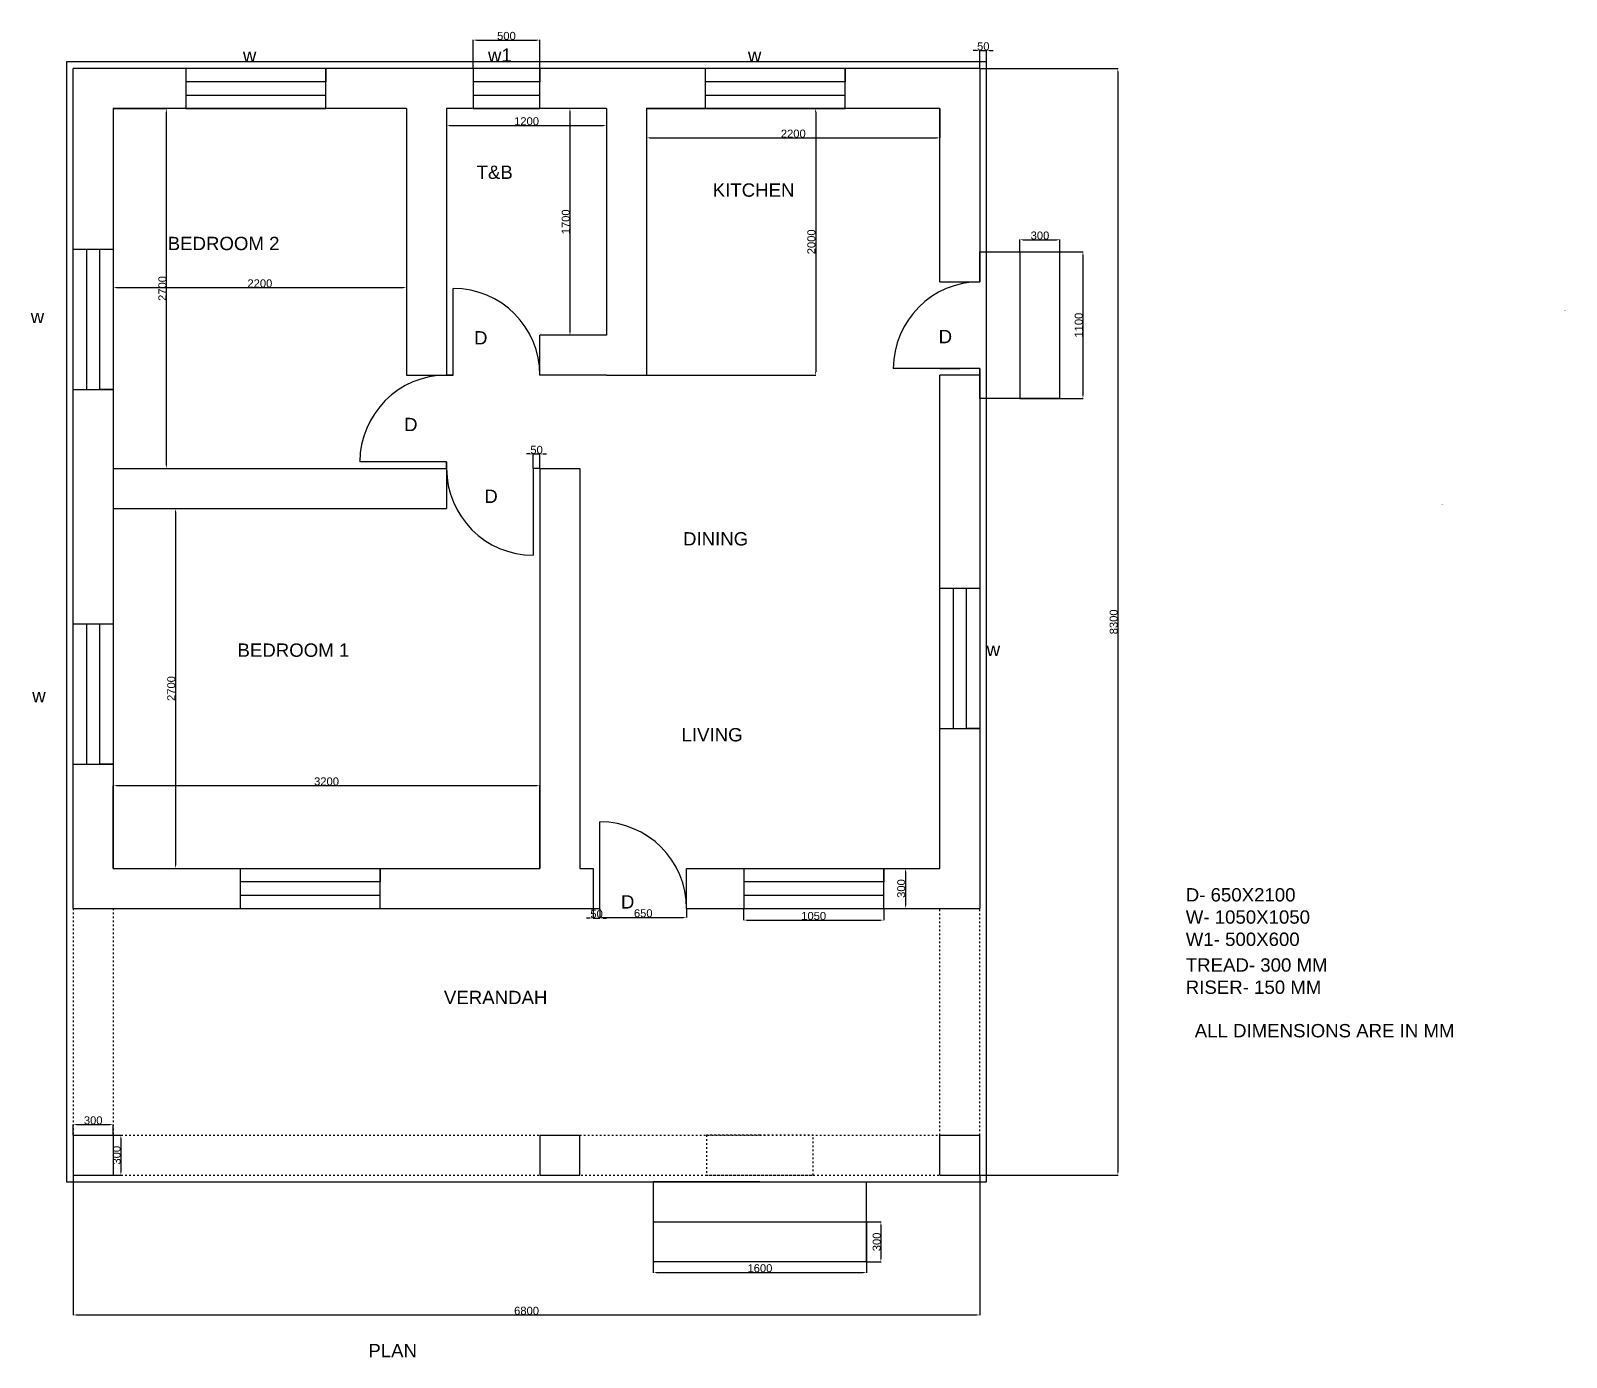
# Model space of a CAD drawing. Header units: millimetres. Extents: x -268 to 17488, y -1315 to 17293.
# Drawn here: x -268 to 11247, y -1315 to 8633 of the extents above; entities that cross this region are included whole.
import ezdxf

# ---------------------------------------------------------------- set-up
doc = ezdxf.new("R2010")
doc.units = ezdxf.units.MM
doc.linetypes.add('ACAD_ISO03W100', pattern=[30, 12, -18])
for name, color, linetype in [('Dimensions', 67, 'Continuous'), ('Door', 100, 'Continuous'), ('Step', 130, 'Continuous'), ('Window', 50, 'Continuous')]:
    doc.layers.add(name, color=color, linetype=linetype)
doc.styles.get("Standard").update_dxf_attribs({"font": 'arial.ttf'})
doc.dimstyles.new('ISO-25', dxfattribs={"dimtxt": 60, "dimasz": 25, "dimexe": 1.25, "dimexo": 0.625, "dimtad": 1, "dimdec": 1, "dimtxsty": 'Standard', "dimcen": 2.5, "dimadec": 0, "dimazin": 0, "dimtfac": 1, "dimtdec": 1, "dimtix": 1, "dimtmove": 0, "dimatfit": 3, "dimfxl": 1, "dimarcsym": 0})

# ---------------------------------------------------------------- blocks, each defined once
blk = doc.blocks.new('*D1')
at = {"layer": 'Defpoints', "color": 0, "transparency": 16777216}
for p in [(50, 50), (6850, 50), (6850, -998)]:
    blk.add_point(p, dxfattribs=at)
at = {"layer": 'Dimensions', "color": 0, "lineweight": -2, "transparency": 16777216}
for p, q in [((50, 49), (50, -999)), ((6850, 49), (6850, -999)), ((75, -998), (6825, -998))]:
    blk.add_line(p, q, dxfattribs=at)
at = {"layer": 'Dimensions', "color": 0, "transparency": 16777216}
for points in [[(75, -994), (75, -1002), (50, -998)], [(6825, -994), (6825, -1002), (6850, -998)]]:
    blk.add_solid(points, dxfattribs=at)
at = {"layer": 'Dimensions', "color": 0, "transparency": 16777216, "insert": (3450, -967), "char_height": 60, "attachment_point": 5}
blk.add_mtext('6800', dxfattribs=at)
blk = doc.blocks.new('*D2')
at = {"layer": 'Defpoints', "color": 0, "transparency": 16777216}
for p in [(50, 350), (350, 430), (350, 350)]:
    blk.add_point(p, dxfattribs=at)
at = {"layer": 'Dimensions', "color": 0, "lineweight": -2, "transparency": 16777216}
for p, q in [((50, 351), (50, 431)), ((75, 430), (325, 430)), ((350, 351), (350, 431))]:
    blk.add_line(p, q, dxfattribs=at)
at = {"layer": 'Dimensions', "color": 0, "transparency": 16777216}
for points in [[(75, 434), (75, 425), (50, 430)], [(325, 434), (325, 425), (350, 430)]]:
    blk.add_solid(points, dxfattribs=at)
at = {"layer": 'Dimensions', "color": 0, "transparency": 16777216, "insert": (200, 461), "char_height": 60, "attachment_point": 5}
blk.add_mtext('300', dxfattribs=at)
blk = doc.blocks.new('*D3')
at = {"layer": 'Defpoints', "color": 0, "transparency": 16777216}
for p in [(350, 350), (350, 50), (408, 50)]:
    blk.add_point(p, dxfattribs=at)
at = {"layer": 'Dimensions', "color": 0, "lineweight": -2, "transparency": 16777216}
for p, q in [((351, 350), (409, 350)), ((408, 325), (408, 75)), ((351, 50), (409, 50))]:
    blk.add_line(p, q, dxfattribs=at)
at = {"layer": 'Dimensions', "color": 0, "transparency": 16777216}
for points in [[(403, 325), (412, 325), (408, 350)], [(403, 75), (412, 75), (408, 50)]]:
    blk.add_solid(points, dxfattribs=at)
at = {"layer": 'Dimensions', "color": 0, "transparency": 16777216, "insert": (376, 200), "char_height": 60, "attachment_point": 5, "rotation": 90}
blk.add_mtext('300', dxfattribs=at)
blk = doc.blocks.new('*D4')
at = {"layer": 'Defpoints', "color": 0, "transparency": 16777216}
for p in [(4400, -600), (6000, -600), (6000, -680)]:
    blk.add_point(p, dxfattribs=at)
at = {"layer": 'Dimensions', "color": 0, "lineweight": -2, "transparency": 16777216}
for p, q in [((4400, -601), (4400, -681)), ((4425, -680), (5975, -680)), ((6000, -601), (6000, -681))]:
    blk.add_line(p, q, dxfattribs=at)
at = {"layer": 'Dimensions', "color": 0, "transparency": 16777216}
for points in [[(4425, -676), (4425, -684), (4400, -680)], [(5975, -676), (5975, -684), (6000, -680)]]:
    blk.add_solid(points, dxfattribs=at)
at = {"layer": 'Dimensions', "color": 0, "transparency": 16777216, "insert": (5200, -648), "char_height": 60, "attachment_point": 5}
blk.add_mtext('1600', dxfattribs=at)
blk = doc.blocks.new('*D5')
at = {"layer": 'Defpoints', "color": 0, "transparency": 16777216}
for p in [(6000, -300), (6000, -600), (6107, -600)]:
    blk.add_point(p, dxfattribs=at)
at = {"layer": 'Dimensions', "color": 0, "lineweight": -2, "transparency": 16777216}
for p, q in [((6001, -300), (6108, -300)), ((6107, -325), (6107, -575)), ((6001, -600), (6108, -600))]:
    blk.add_line(p, q, dxfattribs=at)
at = {"layer": 'Dimensions', "color": 0, "transparency": 16777216}
for points in [[(6103, -325), (6111, -325), (6107, -300)], [(6103, -575), (6111, -575), (6107, -600)]]:
    blk.add_solid(points, dxfattribs=at)
at = {"layer": 'Dimensions', "color": 0, "transparency": 16777216, "insert": (6076, -450), "char_height": 60, "attachment_point": 5, "rotation": 90}
blk.add_mtext('300', dxfattribs=at)
blk = doc.blocks.new('*D6')
at = {"layer": 'Defpoints', "color": 0, "transparency": 16777216}
for p in [(5078, 2050), (6128, 2050), (6128, 1963)]:
    blk.add_point(p, dxfattribs=at)
at = {"layer": 'Dimensions', "color": 0, "lineweight": -2, "transparency": 16777216}
for p, q in [((5078, 2049), (5078, 1962)), ((5103, 1963), (6103, 1963)), ((6128, 2049), (6128, 1962))]:
    blk.add_line(p, q, dxfattribs=at)
at = {"layer": 'Dimensions', "color": 0, "transparency": 16777216}
for points in [[(5103, 1967), (5103, 1959), (5078, 1963)], [(6103, 1967), (6103, 1959), (6128, 1963)]]:
    blk.add_solid(points, dxfattribs=at)
at = {"layer": 'Dimensions', "color": 0, "transparency": 16777216, "insert": (5603, 1994), "char_height": 60, "attachment_point": 5}
blk.add_mtext('1050', dxfattribs=at)
blk = doc.blocks.new('*D7')
at = {"layer": 'Defpoints', "color": 0, "transparency": 16777216}
for p in [(6128, 2350), (6128, 2050), (6291, 2050)]:
    blk.add_point(p, dxfattribs=at)
at = {"layer": 'Dimensions', "color": 0, "lineweight": -2, "transparency": 16777216}
for p, q in [((6129, 2350), (6292, 2350)), ((6291, 2325), (6291, 2075)), ((6129, 2050), (6292, 2050))]:
    blk.add_line(p, q, dxfattribs=at)
at = {"layer": 'Dimensions', "color": 0, "transparency": 16777216}
for points in [[(6287, 2325), (6295, 2325), (6291, 2350)], [(6287, 2075), (6295, 2075), (6291, 2050)]]:
    blk.add_solid(points, dxfattribs=at)
at = {"layer": 'Dimensions', "color": 0, "transparency": 16777216, "insert": (6260, 2200), "char_height": 60, "attachment_point": 5, "rotation": 90}
blk.add_mtext('300', dxfattribs=at)
blk = doc.blocks.new('*D8')
at = {"layer": 'Defpoints', "color": 0, "transparency": 16777216}
for p in [(4000, 2050), (4650, 2050), (4650, 1983)]:
    blk.add_point(p, dxfattribs=at)
at = {"layer": 'Dimensions', "color": 0, "lineweight": -2, "transparency": 16777216}
for p, q in [((4000, 2049), (4000, 1982)), ((4025, 1983), (4625, 1983)), ((4650, 2049), (4650, 1982))]:
    blk.add_line(p, q, dxfattribs=at)
at = {"layer": 'Dimensions', "color": 0, "transparency": 16777216}
for points in [[(4025, 1987), (4025, 1979), (4000, 1983)], [(4625, 1987), (4625, 1979), (4650, 1983)]]:
    blk.add_solid(points, dxfattribs=at)
at = {"layer": 'Dimensions', "color": 0, "transparency": 16777216, "insert": (4325, 2014), "char_height": 60, "attachment_point": 5}
blk.add_mtext('650', dxfattribs=at)
blk = doc.blocks.new('*D9')
at = {"layer": 'Defpoints', "color": 0, "transparency": 16777216}
for p in [(3950, 2050), (4000, 2050), (4000, 1979)]:
    blk.add_point(p, dxfattribs=at)
at = {"layer": 'Dimensions', "color": 0, "lineweight": -2, "transparency": 16777216}
for p, q in [((3925, 1979), (3900, 1979)), ((3950, 2049), (3950, 1978)), ((3950, 1979), (4000, 1979)), ((4000, 2049), (4000, 1978)), ((4025, 1979), (4050, 1979))]:
    blk.add_line(p, q, dxfattribs=at)
at = {"layer": 'Dimensions', "color": 0, "transparency": 16777216}
for points in [[(3925, 1983), (3925, 1975), (3950, 1979)], [(4025, 1983), (4025, 1975), (4000, 1979)]]:
    blk.add_solid(points, dxfattribs=at)
at = {"layer": 'Dimensions', "color": 0, "transparency": 16777216, "insert": (3975, 2010), "char_height": 60, "attachment_point": 5}
blk.add_mtext('50', dxfattribs=at)
blk = doc.blocks.new('*D10')
at = {"layer": 'Defpoints', "color": 0, "transparency": 16777216}
for p in [(3550, 2972), (350, 2350), (3550, 2350)]:
    blk.add_point(p, dxfattribs=at)
at = {"layer": 'Dimensions', "color": 0, "lineweight": -2, "transparency": 16777216}
for p, q in [((350, 2351), (350, 2973)), ((375, 2972), (3525, 2972)), ((3550, 2351), (3550, 2973))]:
    blk.add_line(p, q, dxfattribs=at)
at = {"layer": 'Dimensions', "color": 0, "transparency": 16777216}
for points in [[(375, 2976), (375, 2968), (350, 2972)], [(3525, 2976), (3525, 2968), (3550, 2972)]]:
    blk.add_solid(points, dxfattribs=at)
at = {"layer": 'Dimensions', "color": 0, "transparency": 16777216, "insert": (1950, 3003), "char_height": 60, "attachment_point": 5}
blk.add_mtext('3200', dxfattribs=at)
blk = doc.blocks.new('*D11')
at = {"layer": 'Defpoints', "color": 0, "transparency": 16777216}
for p in [(350, 5050), (350, 2350), (817, 2350)]:
    blk.add_point(p, dxfattribs=at)
at = {"layer": 'Dimensions', "color": 0, "lineweight": -2, "transparency": 16777216}
for p, q in [((351, 5050), (818, 5050)), ((817, 5025), (817, 2375)), ((351, 2350), (818, 2350))]:
    blk.add_line(p, q, dxfattribs=at)
at = {"layer": 'Dimensions', "color": 0, "transparency": 16777216}
for points in [[(813, 5025), (821, 5025), (817, 5050)], [(813, 2375), (821, 2375), (817, 2350)]]:
    blk.add_solid(points, dxfattribs=at)
at = {"layer": 'Dimensions', "color": 0, "transparency": 16777216, "insert": (786, 3700), "char_height": 60, "attachment_point": 5, "rotation": 90}
blk.add_mtext('2700', dxfattribs=at)
blk = doc.blocks.new('*D12')
at = {"layer": 'Defpoints', "color": 0, "transparency": 16777216}
for p in [(350, 8050), (751, 8050), (350, 5350)]:
    blk.add_point(p, dxfattribs=at)
at = {"layer": 'Dimensions', "color": 0, "lineweight": -2, "transparency": 16777216}
for p, q in [((351, 8050), (752, 8050)), ((751, 5375), (751, 8025)), ((351, 5350), (752, 5350))]:
    blk.add_line(p, q, dxfattribs=at)
at = {"layer": 'Dimensions', "color": 0, "transparency": 16777216}
for points in [[(747, 8025), (755, 8025), (751, 8050)], [(747, 5375), (755, 5375), (751, 5350)]]:
    blk.add_solid(points, dxfattribs=at)
at = {"layer": 'Dimensions', "color": 0, "transparency": 16777216, "insert": (719, 6700), "char_height": 60, "attachment_point": 5, "rotation": 90}
blk.add_mtext('2700', dxfattribs=at)
blk = doc.blocks.new('*D13')
at = {"layer": 'Defpoints', "color": 0, "transparency": 16777216}
for p in [(350, 6992), (2550, 6992), (2550, 6707)]:
    blk.add_point(p, dxfattribs=at)
at = {"layer": 'Dimensions', "color": 0, "lineweight": -2, "transparency": 16777216}
for p, q in [((350, 6991), (350, 6706)), ((2550, 6991), (2550, 6706)), ((375, 6707), (2525, 6707))]:
    blk.add_line(p, q, dxfattribs=at)
at = {"layer": 'Dimensions', "color": 0, "transparency": 16777216}
for points in [[(375, 6711), (375, 6703), (350, 6707)], [(2525, 6711), (2525, 6703), (2550, 6707)]]:
    blk.add_solid(points, dxfattribs=at)
at = {"layer": 'Dimensions', "color": 0, "transparency": 16777216, "insert": (1450, 6738), "char_height": 60, "attachment_point": 5}
blk.add_mtext('2200', dxfattribs=at)
blk = doc.blocks.new('*D14')
at = {"layer": 'Defpoints', "color": 0, "transparency": 16777216}
for p in [(2850, 8050), (4050, 8050), (4050, 7923)]:
    blk.add_point(p, dxfattribs=at)
at = {"layer": 'Dimensions', "color": 0, "lineweight": -2, "transparency": 16777216}
for p, q in [((2850, 8049), (2850, 7922)), ((4050, 8049), (4050, 7922)), ((2875, 7923), (4025, 7923))]:
    blk.add_line(p, q, dxfattribs=at)
at = {"layer": 'Dimensions', "color": 0, "transparency": 16777216}
for points in [[(2875, 7927), (2875, 7919), (2850, 7923)], [(4025, 7927), (4025, 7919), (4050, 7923)]]:
    blk.add_solid(points, dxfattribs=at)
at = {"layer": 'Dimensions', "color": 0, "transparency": 16777216, "insert": (3450, 7954), "char_height": 60, "attachment_point": 5}
blk.add_mtext('1200', dxfattribs=at)
blk = doc.blocks.new('*D15')
at = {"layer": 'Defpoints', "color": 0, "transparency": 16777216}
for p in [(4050, 8050), (3775, 6350), (4050, 6350)]:
    blk.add_point(p, dxfattribs=at)
at = {"layer": 'Dimensions', "color": 0, "lineweight": -2, "transparency": 16777216}
for p, q in [((4049, 8050), (3774, 8050)), ((3775, 8025), (3775, 6375)), ((4049, 6350), (3774, 6350))]:
    blk.add_line(p, q, dxfattribs=at)
at = {"layer": 'Dimensions', "color": 0, "transparency": 16777216}
for points in [[(3771, 8025), (3780, 8025), (3775, 8050)], [(3771, 6375), (3780, 6375), (3775, 6350)]]:
    blk.add_solid(points, dxfattribs=at)
at = {"layer": 'Dimensions', "color": 0, "transparency": 16777216, "insert": (3744, 7200), "char_height": 60, "attachment_point": 5, "rotation": 90}
blk.add_mtext('1700', dxfattribs=at)
blk = doc.blocks.new('*D16')
at = {"layer": 'Defpoints', "color": 0, "transparency": 16777216}
for p in [(3549, 8563), (3049, 8350), (3549, 8350)]:
    blk.add_point(p, dxfattribs=at)
at = {"layer": 'Dimensions', "color": 0, "lineweight": -2, "transparency": 16777216}
for p, q in [((3049, 8351), (3049, 8564)), ((3074, 8563), (3524, 8563)), ((3549, 8351), (3549, 8564))]:
    blk.add_line(p, q, dxfattribs=at)
at = {"layer": 'Dimensions', "color": 0, "transparency": 16777216}
for points in [[(3074, 8567), (3074, 8559), (3049, 8563)], [(3524, 8567), (3524, 8559), (3549, 8563)]]:
    blk.add_solid(points, dxfattribs=at)
at = {"layer": 'Dimensions', "color": 0, "transparency": 16777216, "insert": (3299, 8594), "char_height": 60, "attachment_point": 5}
blk.add_mtext('500', dxfattribs=at)
blk = doc.blocks.new('*D17')
at = {"layer": 'Defpoints', "color": 0, "transparency": 16777216}
for p in [(4350, 8050), (4350, 6050), (5618, 6050)]:
    blk.add_point(p, dxfattribs=at)
at = {"layer": 'Dimensions', "color": 0, "lineweight": -2, "transparency": 16777216}
for p, q in [((4351, 8050), (5619, 8050)), ((5618, 8025), (5618, 6075)), ((4351, 6050), (5619, 6050))]:
    blk.add_line(p, q, dxfattribs=at)
at = {"layer": 'Dimensions', "color": 0, "transparency": 16777216}
for points in [[(5613, 8025), (5622, 8025), (5618, 8050)], [(5613, 6075), (5622, 6075), (5618, 6050)]]:
    blk.add_solid(points, dxfattribs=at)
at = {"layer": 'Dimensions', "color": 0, "transparency": 16777216, "insert": (5586, 7050), "char_height": 60, "attachment_point": 5, "rotation": 90}
blk.add_mtext('2000', dxfattribs=at)
blk = doc.blocks.new('*D18')
at = {"layer": 'Defpoints', "color": 0, "transparency": 16777216}
for p in [(4350, 8053), (6550, 8050), (6550, 7830)]:
    blk.add_point(p, dxfattribs=at)
at = {"layer": 'Dimensions', "color": 0, "lineweight": -2, "transparency": 16777216}
for p, q in [((4350, 8052), (4350, 7829)), ((6550, 8049), (6550, 7829)), ((4375, 7830), (6525, 7830))]:
    blk.add_line(p, q, dxfattribs=at)
at = {"layer": 'Dimensions', "color": 0, "transparency": 16777216}
for points in [[(4375, 7834), (4375, 7826), (4350, 7830)], [(6525, 7834), (6525, 7826), (6550, 7830)]]:
    blk.add_solid(points, dxfattribs=at)
at = {"layer": 'Dimensions', "color": 0, "transparency": 16777216, "insert": (5450, 7861), "char_height": 60, "attachment_point": 5}
blk.add_mtext('2200', dxfattribs=at)
blk = doc.blocks.new('*D19')
at = {"layer": 'Defpoints', "color": 0, "transparency": 16777216}
for p in [(6900, 8485), (6850, 8350), (6900, 8350)]:
    blk.add_point(p, dxfattribs=at)
at = {"layer": 'Dimensions', "color": 0, "lineweight": -2, "transparency": 16777216}
for p, q in [((6825, 8485), (6800, 8485)), ((6850, 8351), (6850, 8486)), ((6850, 8485), (6900, 8485)), ((6900, 8351), (6900, 8486)), ((6925, 8485), (6950, 8485))]:
    blk.add_line(p, q, dxfattribs=at)
at = {"layer": 'Dimensions', "color": 0, "transparency": 16777216}
for points in [[(6825, 8489), (6825, 8481), (6850, 8485)], [(6925, 8489), (6925, 8481), (6900, 8485)]]:
    blk.add_solid(points, dxfattribs=at)
at = {"layer": 'Dimensions', "color": 0, "transparency": 16777216, "insert": (6875, 8516), "char_height": 60, "attachment_point": 5}
blk.add_mtext('50', dxfattribs=at)
blk = doc.blocks.new('*D20')
at = {"layer": 'Defpoints', "color": 0, "transparency": 16777216}
for p in [(7450, 6975), (7450, 5875), (7622, 5875)]:
    blk.add_point(p, dxfattribs=at)
at = {"layer": 'Dimensions', "color": 0, "lineweight": -2, "transparency": 16777216}
for p, q in [((7451, 6975), (7623, 6975)), ((7622, 6950), (7622, 5900)), ((7451, 5875), (7623, 5875))]:
    blk.add_line(p, q, dxfattribs=at)
at = {"layer": 'Dimensions', "color": 0, "transparency": 16777216}
for points in [[(7618, 6950), (7626, 6950), (7622, 6975)], [(7618, 5900), (7626, 5900), (7622, 5875)]]:
    blk.add_solid(points, dxfattribs=at)
at = {"layer": 'Dimensions', "color": 0, "transparency": 16777216, "insert": (7591, 6425), "char_height": 60, "attachment_point": 5, "rotation": 90}
blk.add_mtext('1100', dxfattribs=at)
blk = doc.blocks.new('*D21')
at = {"layer": 'Defpoints', "color": 0, "transparency": 16777216}
for p in [(7450, 7066), (7150, 6975), (7450, 6975)]:
    blk.add_point(p, dxfattribs=at)
at = {"layer": 'Dimensions', "color": 0, "lineweight": -2, "transparency": 16777216}
for p, q in [((7150, 6976), (7150, 7067)), ((7175, 7066), (7425, 7066)), ((7450, 6976), (7450, 7067))]:
    blk.add_line(p, q, dxfattribs=at)
at = {"layer": 'Dimensions', "color": 0, "transparency": 16777216}
for points in [[(7175, 7070), (7175, 7061), (7150, 7066)], [(7425, 7070), (7425, 7061), (7450, 7066)]]:
    blk.add_solid(points, dxfattribs=at)
at = {"layer": 'Dimensions', "color": 0, "transparency": 16777216, "insert": (7300, 7097), "char_height": 60, "attachment_point": 5}
blk.add_mtext('300', dxfattribs=at)
blk = doc.blocks.new('*D22')
at = {"color": 0, "lineweight": -2, "transparency": 16777216}
for p, q in [((3475, 5459), (3450, 5459)), ((3500, 5351), (3500, 5460)), ((3500, 5459), (3550, 5459)), ((3550, 5351), (3550, 5460)), ((3575, 5459), (3600, 5459))]:
    blk.add_line(p, q, dxfattribs=at)
at = {"color": 0, "transparency": 16777216}
for points in [[(3475, 5463), (3475, 5455), (3500, 5459)], [(3575, 5463), (3575, 5455), (3550, 5459)]]:
    blk.add_solid(points, dxfattribs=at)
at = {"layer": 'Defpoints', "color": 0, "transparency": 16777216}
for p in [(3550, 5459), (3500, 5350), (3550, 5350)]:
    blk.add_point(p, dxfattribs=at)
at = {"color": 0, "transparency": 16777216, "insert": (3525, 5490), "char_height": 60, "attachment_point": 5}
blk.add_mtext('50', dxfattribs=at)
blk = doc.blocks.new('*D23')
at = {"layer": 'Defpoints', "color": 0, "transparency": 16777216}
for p in [(6850, 8350), (6850, 50), (7884, 50)]:
    blk.add_point(p, dxfattribs=at)
at = {"layer": 'Dimensions', "color": 0, "lineweight": -2, "transparency": 16777216}
for p, q in [((6851, 8350), (7886, 8350)), ((7884, 8325), (7884, 75)), ((6851, 50), (7886, 50))]:
    blk.add_line(p, q, dxfattribs=at)
at = {"layer": 'Dimensions', "color": 0, "transparency": 16777216}
for points in [[(7880, 8325), (7888, 8325), (7884, 8350)], [(7880, 75), (7888, 75), (7884, 50)]]:
    blk.add_solid(points, dxfattribs=at)
at = {"layer": 'Dimensions', "color": 0, "transparency": 16777216, "insert": (7853, 4200), "char_height": 60, "attachment_point": 5, "rotation": 90}
blk.add_mtext('8300', dxfattribs=at)

msp = doc.modelspace()

# ---------------------------------------------------------------- linework, layer by layer
for p, q in [((6900, 8400), (0, 8400)), ((0, 8400), (0, 0)), ((6850, 8350), (50, 8350)), ((50, 2050), (50, 8350)), ((6850, 8350), (6850, 6750)), ((6900, 0), (6900, 8400)), ((350, 8050), (350, 2350)), ((2550, 8050), (350, 8050)), ((894.82, 8050), (1944.82, 8050)), ((2550, 8050), (2550, 6050)), ((2850, 8050), (2850, 6050)), ((4050, 8050), (2850, 8050)), ((3049.35, 8050), (3549.35, 8050)), ((4050, 8050), (4050, 6350)), ((6550, 8050), (4350, 8050)), ((4350, 8050), (4350, 6050)), ((4788.56, 8050), (5838.56, 8050)), ((6550, 6750), (6550, 8050)), ((6850, 6750), (6850, 6975)), ((6850, 6750), (6850, 6975)), ((6550, 6750), (6850, 6750)), ((4050, 6350), (3550, 6350)), ((3550, 6050), (3550, 6350)), ((2550, 6050), (2850, 6050)), ((2850, 6050), (2900, 6050)), ((2900, 6050), (2850, 6050)), ((4050, 6050), (3550, 6050)), ((4050, 6050), (4350, 6050)), ((6550, 6100), (6698.8, 6100)), ((6698.8, 6100), (6550, 6100)), ((6550, 2350), (6550, 6050)), ((6850, 6050), (6550, 6050)), ((6850, 6050), (6850, 6100)), ((6850, 5875), (6850, 6100)), ((6850, 6100), (6850, 2050)), ((350, 5941.85), (250, 5941.85)), ((7150, 5875), (7450, 5875)), ((350, 5350), (2850, 5350)), ((2850, 5400), (2550, 5400)), ((2850, 5350), (2850, 5400)), ((2850, 5400), (2850, 5050)), ((3550, 5350), (3500, 5350)), ((3550, 5350), (3550, 2350)), ((3550, 5350), (3850, 5350)), ((3850, 5350), (3850, 2350)), ((350, 5050), (2850, 5050)), ((350, 2350), (3550, 2350)), ((3850, 2350), (3950, 2350)), ((3850, 2350), (3950, 2350)), ((3950, 2350), (3950, 2050)), ((4650, 2050), (4650, 2350)), ((4650, 2350), (6550, 2350)), ((50, 2050), (4000, 2050)), ((3950, 2050), (4000, 2050)), ((4650, 2050), (6850, 2050)), ((50, 350), (50, 50)), ((50, 350), (350, 350)), ((350, 350), (350, 50)), ((3550, 350), (3550, 50)), ((3550, 350), (3850, 350)), ((3700, 350), (3850, 350)), ((3850, 50), (3850, 350)), ((6550, 50), (6550, 350)), ((6550, 350), (6850, 350)), ((6850, 50), (6850, 350)), ((0, 0), (6900, 0)), ((50, 50), (350, 50)), ((3550, 50), (3850, 50)), ((3550, 50), (3850, 50)), ((5200, 0), (4400, 0)), ((4400, 0), (4400, -300)), ((6000, -300), (6000, 0)), ((6550, 50), (6850, 50)), ((4400, -300), (6000, -300)), ((4400, -300), (4400, -600)), ((6000, -600), (6000, -300)), ((6000, -300), (6000, -600)), ((6000, -600), (4400, -600))]:
    msp.add_line(p, q)
at = {"linetype": 'ACAD_ISO03W100'}
for p, q in [((50, 2050), (50, 350)), ((350, 2050), (350, 350)), ((6550, 50), (6550, 2050)), ((6850, 350), (6850, 2050)), ((350, 350), (3550, 350)), ((3850, 350), (6550, 350)), ((5200, 350), (4800, 350)), ((4800, 350), (4800, 50)), ((5600, 350), (5200, 350)), ((5600, 50), (5600, 350)), ((350, 50), (6550, 50)), ((4800, 50), (5600, 50))]:
    msp.add_line(p, q, dxfattribs=at)
at = {"layer": 'Door'}
for p, q in [((2900, 6050), (2900, 6700)), ((6850, 6100), (6200, 6100)), ((2850, 5400), (2200, 5400)), ((3500, 5350), (3500, 4700)), ((4000, 2050), (4000, 2700))]:
    msp.add_line(p, q, dxfattribs=at)
for centre, start, end in [((2900, 6050), 360, 90), ((6850, 6100), 90, 180), ((2850, 5400), 90, 180), ((3500, 5350), 180, 270), ((4000, 2050), 0, 90)]:
    msp.add_arc(centre, 650, start, end, dxfattribs=at)
at = {"layer": 'Step'}
for p, q in [((6850, 6975), (7150, 6975)), ((6850, 6975), (7450, 6975)), ((7150, 6975), (7150, 5875)), ((7450, 5875), (7450, 6975)), ((7450, 5875), (6850, 5875))]:
    msp.add_line(p, q, dxfattribs=at)
at = {"layer": 'Window'}
for p, q in [((894.82, 8350), (894.82, 8050)), ((1944.82, 8050), (1944.82, 8350)), ((1944.82, 8350), (1944.82, 8250)), ((3049.35, 8350), (3049.35, 8050)), ((3549.35, 8050), (3549.35, 8350)), ((3549.35, 8350), (3549.35, 8250)), ((4788.56, 8350), (4788.56, 8050)), ((5838.56, 8050), (5838.56, 8350)), ((5838.56, 8350), (5838.56, 8250)), ((1944.82, 8250), (894.82, 8250)), ((894.82, 8250), (894.82, 8150)), ((3549.35, 8250), (3049.35, 8250)), ((3049.35, 8250), (3049.35, 8150)), ((5838.56, 8250), (4788.56, 8250)), ((4788.56, 8250), (4788.56, 8150)), ((894.82, 8150), (1944.82, 8150)), ((3049.35, 8150), (3549.35, 8150)), ((4788.56, 8150), (5838.56, 8150)), ((350, 6991.85), (50, 6991.85)), ((250, 6991.85), (150, 6991.85)), ((150, 6991.85), (150, 5941.85)), ((250, 5941.85), (250, 6991.85)), ((50, 5941.85), (350, 5941.85)), ((6850, 4449.61), (6550, 4449.61)), ((6750, 4449.61), (6650, 4449.61)), ((6650, 4449.61), (6650, 3399.61)), ((6750, 3399.61), (6750, 4449.61)), ((350, 4182.59), (50, 4182.59)), ((250, 4182.59), (150, 4182.59)), ((150, 4182.59), (150, 3132.59)), ((250, 3132.59), (250, 4182.59)), ((6550, 3399.61), (6850, 3399.61)), ((6850, 3399.61), (6750, 3399.61)), ((50, 3132.59), (350, 3132.59)), ((350, 3132.59), (250, 3132.59)), ((1302.48, 2350), (1302.48, 2050)), ((2352.48, 2050), (2352.48, 2350)), ((2352.48, 2350), (2352.48, 2250)), ((5078.47, 2350), (5078.47, 2050)), ((6128.47, 2050), (6128.47, 2350)), ((6128.47, 2350), (6128.47, 2250)), ((2352.48, 2250), (1302.48, 2250)), ((1302.48, 2250), (1302.48, 2150)), ((6128.47, 2250), (5078.47, 2250)), ((5078.47, 2250), (5078.47, 2150)), ((1302.48, 2150), (2352.48, 2150)), ((5078.47, 2150), (6128.47, 2150))]:
    msp.add_line(p, q, dxfattribs=at)

# ---------------------------------------------------------------- texts
at = {"attachment_point": 1}
for s, width, insert, char_height in [('w1', 2429.3379, (3160.3, 8500.41), 100), ('VERANDAH', 11082.7464, (11227.81, 6532.81), 2.5), ('VERANDAH', 8997.1931, (10306.9, 5082.46), 2.5), ('PLAN', 2429.3379, (2263.23, -1215.48), 100)]:
    msp.add_mtext_dynamic_manual_height_columns(s, width=width, gutter_width=12.5, heights=[0], dxfattribs=dict(at, insert=insert, char_height=char_height))
at = {"layer": 'Dimensions', "char_height": 100, "attachment_point": 1}
for s, insert in [('w', (1322.76, 8500)), ('w', (5109.9, 8500)), ('T&B', (3075.18, 7621.99)), ('KITCHEN', (4845.99, 7488.41)), ('BEDROOM 2', (758.67, 7087.7)), ('w', (-268.28, 6540.73)), ('D', (3056.12, 6380.26)), ('D', (6540.11, 6389.4)), ('D', (2531.5, 5730.1)), ('D', (3133.07, 5191.8)), ('DINING', (4623.25, 4872.65)), ('BEDROOM 1', (1282.1, 4037.84)), ('w', (6900, 4043.52)), ('w', (-257.08, 3696.36)), ('LIVING', (4612.12, 3403.38)), ('D- 650X2100\\PW- 1050X1050\\PW1- 500X600', (8393.35, 2202.99)), ('D', (4157.52, 2150)), ('TREAD- 300 MM\\PRISER- 150 MM', (8393.37, 1676.67)), ('VERANDAH', (2830.17, 1433.22)), ('ALL DIMENSIONS ARE IN MM', (8460.6, 1183.94))]:
    msp.add_mtext_dynamic_manual_height_columns(s, width=2429.3379, gutter_width=12.5, heights=[0], dxfattribs=dict(at, insert=insert))

# ---------------------------------------------------------------- dimensions: what is measured, and where the dimension line sits
dim = msp.add_linear_dim(base=(3550, 5459.13), p1=(3500, 5350), p2=(3550, 5350), dimstyle='ISO-25')
dim.commit()
dim.dimension.update_dxf_attribs({"geometry": '*D22', "text_midpoint": (3525, 5490.39)})
at = {"layer": 'Dimensions'}
for base, p1, p2, picture, middle in [((3549.35, 8562.74), (3049.35, 8350), (3549.35, 8350), '*D16', (3299.35, 8594)), ((6900, 8485.17), (6850, 8350), (6900, 8350), '*D19', (6875, 8516.43)), ((4050, 7923.14), (2850, 8050), (4050, 8050), '*D14', (3450, 7954.4)), ((6550, 7829.91), (4350, 8052.75), (6550, 8050), '*D18', (5450, 7861.17)), ((7450, 7065.59), (7150, 6975), (7450, 6975), '*D21', (7300, 7096.87)), ((2550, 6706.95), (350, 6991.85), (2550, 6991.85), '*D13', (1450, 6738.21)), ((3550, 2971.9), (350, 2350), (3550, 2350), '*D10', (1950, 3003.18)), ((4000, 1979.23), (3950, 2050), (4000, 2050), '*D9', (3975, 2010.49)), ((4650, 1982.98), (4000, 2050), (4650, 2050), '*D8', (4325, 2014.24)), ((6128.47, 1962.77), (5078.47, 2050), (6128.47, 2050), '*D6', (5603.47, 1994.03)), ((350, 429.66), (50, 350), (350, 350), '*D2', (200, 460.94)), ((6000, -679.71), (4400, -600), (6000, -600), '*D4', (5200, -648.45))]:
    dim = msp.add_linear_dim(base=base, p1=p1, p2=p2, dimstyle='ISO-25', dxfattribs=at)
    dim.commit()
    dim.dimension.update_dxf_attribs({"geometry": picture, "text_midpoint": middle})
for base, p1, p2, picture, middle in [((7884.28, 50), (6850, 8350), (6850, 50), '*D23', (7853, 4200)), ((750.76, 8050), (350, 5350), (350, 8050), '*D12', (719.5, 6700)), ((3775.35, 6350), (4050, 8050), (4050, 6350), '*D15', (3744.09, 7200)), ((5617.61, 6050), (4350, 8050), (4350, 6050), '*D17', (5586.35, 7050)), ((7621.92, 5875), (7450, 6975), (7450, 5875), '*D20', (7590.66, 6425)), ((817.2, 2350), (350, 5050), (350, 2350), '*D11', (785.94, 3700)), ((6291.19, 2050), (6128.47, 2350), (6128.47, 2050), '*D7', (6259.91, 2200)), ((407.57, 50), (350, 350), (350, 50), '*D3', (376.29, 200)), ((6106.92, -600), (6000, -300), (6000, -600), '*D5', (6075.64, -450))]:
    dim = msp.add_linear_dim(base=base, p1=p1, p2=p2, angle=90, dimstyle='ISO-25', dxfattribs=at)
    dim.commit()
    dim.dimension.update_dxf_attribs({"geometry": picture, "text_midpoint": middle})
dim = msp.add_linear_dim(base=(6850, -998.25), p1=(50, 50), p2=(6850, 50), dimstyle='ISO-25', override={"dimtxt": 60}, dxfattribs=at)
dim.commit()
dim.dimension.update_dxf_attribs({"geometry": '*D1', "text_midpoint": (3450, -966.99)})

doc.saveas('drawing.dxf')
